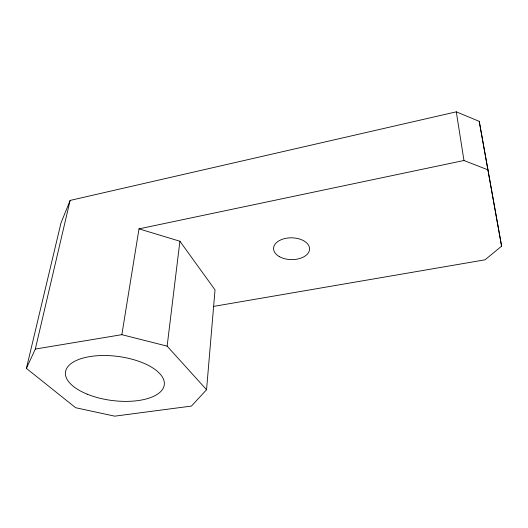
<?xml version="1.0" encoding="UTF-8"?>
<svg xmlns="http://www.w3.org/2000/svg" width="528" height="528" viewBox="0 0 528 528"><rect width="100%" height="100%" fill="white"/><g stroke="black" fill="none" stroke-linecap="round" stroke-linejoin="round"><path stroke-width="0.79" d="M206.554 389.73L215.028 289.879L179.909 241.243L139.009 228.862L121.849 334.673L35.323 349.054L26.4 368.392L75.616 407.715L114.708 416.163L191.44 406.078L206.554 389.73L167.132 346.137L121.849 334.673M167.132 346.137L179.909 241.243M35.323 349.054L70.125 200.416L456.298 111.837L479.233 121.341L501.6 246.18L485.001 259.822L213.794 306.365M26.4 368.392L60.984 222.981L70.125 200.416M139.009 228.862L463.96 160.499L487.978 169.871M501.6 246.18L479.233 121.341M456.298 111.837L463.96 160.499M87.173 394.152A49.81 22.229 7.3 0 0 164.248 385.057A49.81 22.229 7.3 0 0 93.232 356.116A49.81 22.229 7.3 0 0 87.173 394.152M279.299 256.595A18.011 10.903 0.8 0 0 309.118 251.321A18.011 10.903 0.8 0 0 286.268 238.253A18.011 10.903 0.8 0 0 279.299 256.595"/></g></svg>
